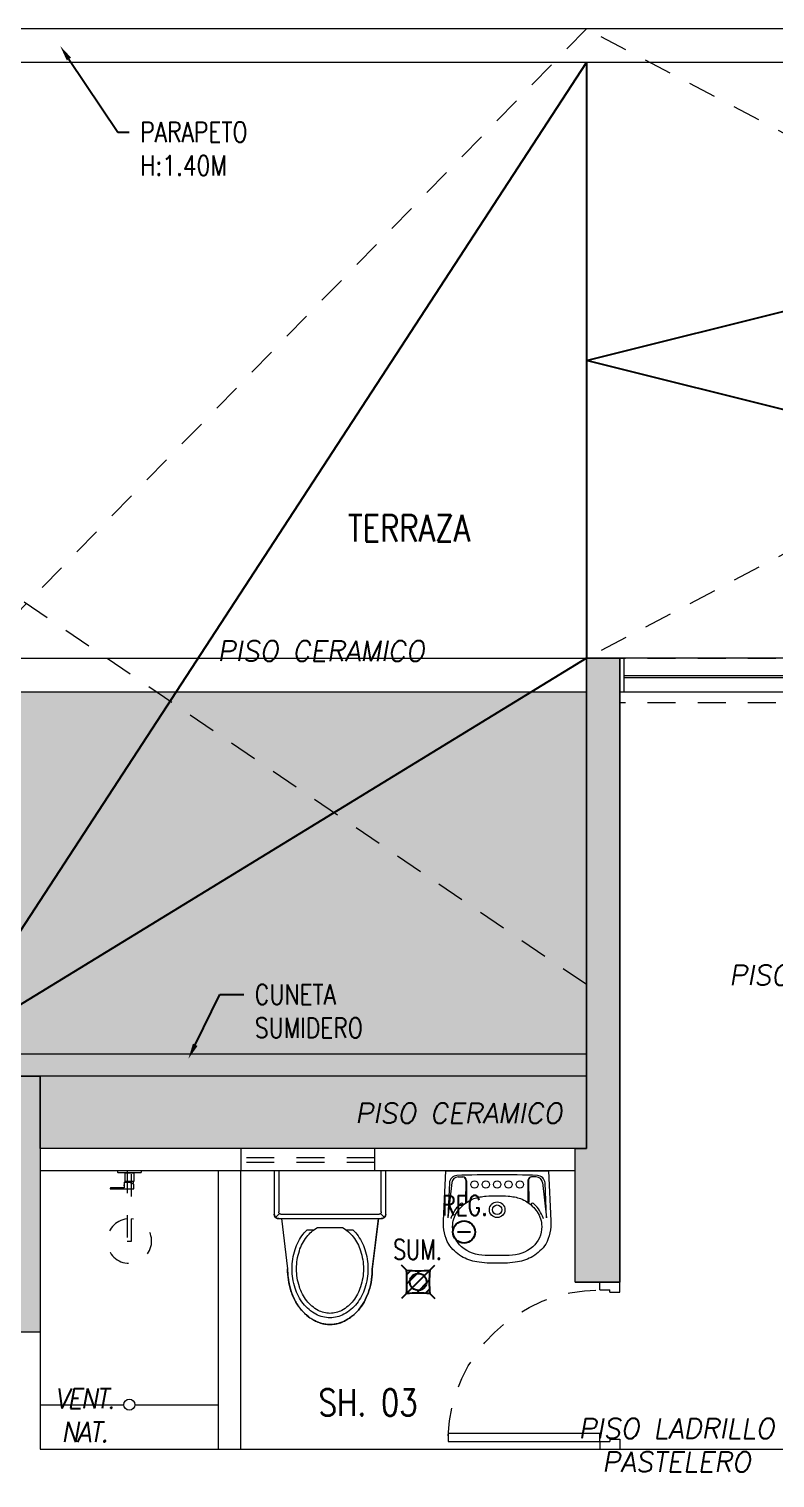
# Model space of a CAD drawing. Header units: millimetres. Extents: x -3 to 53, y -110 to 39.
# Drawn here: x 30.8 to 34.15, y -48.16 to -41.66 of the extents above; entities that cross this region are included whole.
import ezdxf
from ezdxf import colors
from ezdxf.entities.mleader import LeaderData, LeaderLine
from ezdxf.enums import TextEntityAlignment as Align
from ezdxf.math import Vec2, Vec3

# ---------------------------------------------------------------- set-up
doc = ezdxf.new("R2010")
doc.units = ezdxf.units.MM
doc.linetypes.add('HIDDEN2', pattern=[0.1875, 0.125, -0.0625])
for name, color, linetype in [('A-EST HATCH', 8, 'Continuous'), ('A-EST PLACAS', 8, 'Continuous'), ('A-EST VIGAS', 8, 'HIDDEN2'), ('A-JARDIN', 8, 'Continuous'), ('A-LINEAS', 8, 'Continuous'), ('A-MURO BAJO', 8, 'Continuous'), ('A-PROYECCIONES', 8, 'HIDDEN2'), ('A-SANITARIOS', 8, 'Continuous'), ('A-TEXTO-ACABADO PISO', 8, 'Continuous'), ('A-TEXTO-INDICACIONES', 8, 'Continuous'), ('DLP_MOBILIARIO', 8, 'Continuous'), ('DLP_MOBILIARIO FIJO', 8, 'Continuous'), ('DLP_TEXTO AMBIENTE', 8, 'Continuous')]:
    doc.layers.add(name, color=color, linetype=linetype)
doc.layers.add('A-MUROS', color=8, linetype='Continuous', lineweight=30)
doc.styles.add('ROMANS', font='ROMANS.shx', dxfattribs={"oblique": 10})
doc.styles.add('TXT_COTAS', font='romans.shx', dxfattribs={"width": 0.8})

# ---------------------------------------------------------------- blocks, each defined once
blk = doc.blocks.new('EST.P11')
at = {"layer": 'A-EST HATCH', "lineweight": 0}
h = blk.add_hatch(color=8, dxfattribs=at)
h.dxf.hatch_style = 1
h.paths.add_polyline_path([(10.5, -2.74), (10.5, 3.375), (12.15, 3.375), (12.15, 3.525), (10.35, 3.525), (10.35, 2.65), (8.85, 2.65), (8.85, 3.15), (8.7, 3.15), (8.7, 2.5), (10.35, 2.5), (10.35, -2.74)])
h.paths.add_polyline_path([(18.45, 7.325), (20.05, 7.325), (20.05, 10.425), (18.85, 10.425), (18.85, 10.575), (20.2, 10.575), (20.2, 7.175), (18.45, 7.175)])
h.paths.add_polyline_path([(17.65, 10.575), (17.5, 10.575), (17.5, 7.175), (17.65, 7.175)])
h.paths.add_polyline_path([(11.85, 11.05), (11.85, 10.9), (12, 10.9), (12, 7.825), (12.15, 7.825), (12.15, 11.05)])
h.paths.add_polyline_path([(22.45, 4.725), (13.05, 4.725), (13.05, 4.875), (16.6, 4.875), (16.6, 6.275), (16.8, 6.275), (16.8, 4.875), (19.7, 4.875), (19.7, 6.275), (19.85, 6.275), (19.85, 4.875), (22.25, 4.875), (22.25, 6.125), (20.6, 6.125), (20.6, 6.275), (22.875, 6.275), (22.875, 6.125), (22.45, 6.125)])
h.paths.add_polyline_path([(15.1, 10.425), (15.1, 7.325), (16.7, 7.325), (16.7, 7.175), (14.95, 7.175), (14.95, 10.575), (16.3, 10.575), (16.3, 10.425)])
h.paths.add_polyline_path([(10.35, 5.75), (8.7, 5.75), (8.7, 5.1), (8.85, 5.1), (8.85, 5.6), (10.35, 5.6), (10.35, 4.725), (12.15, 4.725), (12.15, 4.875), (10.5, 4.875), (10.5, 10.99), (10.35, 10.99)])
h.paths.add_polyline_path([(5.85, 10.9), (5.25, 10.9), (5.25, 11.05), (6, 11.05), (6, 7.65), (4.85, 7.65), (4.85, 7.8), (5.85, 7.8)])
h.paths.add_polyline_path([(4.05, 11.05), (4.05, 7.65), (3.9, 7.65), (3.9, 11.05)])
h.paths.add_polyline_path([(3.1, 7.8), (1.5, 7.8), (1.5, 10.9), (2.7, 10.9), (2.7, 11.05), (1.35, 11.05), (1.35, 7.65), (3.1, 7.65)])
h.paths.add_polyline_path([(4.05, -2.8), (4.05, 0.6), (3.9, 0.6), (3.9, -2.8)])
h.paths.add_polyline_path([(3.1, 0.45), (1.5, 0.45), (1.5, -2.65), (2.7, -2.65), (2.7, -2.8), (1.35, -2.8), (1.35, 0.6), (3.1, 0.6)])
h.paths.add_polyline_path([(8.7, -0.35), (8.85, -0.35), (8.85, -2.65), (9, -2.65), (9, -2.8), (8.7, -2.8)])
h.paths.add_polyline_path([(18.45, 0.925), (20.05, 0.925), (20.05, -2.175), (18.85, -2.175), (18.85, -2.325), (20.2, -2.325), (20.2, 1.075), (18.45, 1.075)])
h.paths.add_polyline_path([(17.65, -2.325), (17.5, -2.325), (17.5, 1.075), (17.65, 1.075)])
h.paths.add_polyline_path([(12.15, -2.8), (11.85, -2.8), (11.85, -2.65), (12, -2.65), (12, 0.425), (12.15, 0.425)])
h.paths.add_polyline_path([(15.1, -2.175), (15.1, 0.925), (16.7, 0.925), (16.7, 1.075), (14.95, 1.075), (14.95, -2.325), (16.3, -2.325), (16.3, -2.175)])
h.paths.add_polyline_path([(6, -2.8), (6, 0.6), (4.85, 0.6), (4.85, 0.45), (5.85, 0.45), (5.85, -2.65), (5.25, -2.65), (5.25, -2.8)])
h.paths.add_polyline_path([(3.0968, 5.55), (2.95, 5.55), (2.95, 6.75), (5.1, 6.75), (5.1, 6.6), (4.65, 6.6), (4.65, 5), (4.45, 5), (4.45, 6.6), (3.1, 6.6), (3.1, 5.55)], flags=17)
h.paths.add_polyline_path([(3.0968, 2.7), (2.95, 2.7), (2.95, 1.5), (5.1, 1.5), (5.1, 1.65), (4.65, 1.65), (4.65, 3.25), (4.45, 3.25), (4.45, 1.65), (3.1, 1.65), (3.1, 2.7)], flags=17)
h.paths.add_polyline_path([(8.8501, 4.2), (6, 4.2), (6, 6.75), (5.85, 6.75), (5.85, 4.2), (3.1, 4.2), (3.1, 4.8), (2.95, 4.8), (2.95, 4.2), (0.15, 4.2), (0.15, 8.25), (0, 8.25), (0, 0), (0.15, 0), (0.15, 4.05), (2.95, 4.05), (2.95, 3.45), (3.1, 3.45), (3.1, 4.05), (5.85, 4.05), (5.85, 1.5), (6, 1.5), (6, 4.05), (8.8501, 4.05)])
h.paths.add_polyline_path([(8.7, 11.05), (8.7, 8.6), (8.85, 8.6), (8.85, 10.9), (9, 10.9), (9, 11.05)])
h.paths.add_polyline_path([(22.9, 4.725), (25, 4.725), (25, 4.875), (23.05, 4.875), (23.05, 8.575), (25, 8.575), (25, 8.725), (23.05, 8.725), (23.05, 10.575), (22.2, 10.575), (22.2, 10.425), (22.9, 10.425)])
h.paths.add_polyline_path([(26.7, 4.725), (26.85, 4.725), (26.85, 8.725), (26.7, 8.725)])
h.paths.add_polyline_path([(47.1, 1.5), (45.2, 1.5), (45.2, 1.65), (46.95, 1.65), (46.95, 4.05), (41.1999, 4.05), (41.1999, 4.2), (46.95, 4.2), (46.95, 6.6), (45.2, 6.6), (45.2, 6.75), (47.1, 6.75)])
h.paths.add_polyline_path([(24.05, 3.525), (25.9, 3.525), (25.9, 3.375), (24.05, 3.375)], flags=17)
h.paths.add_polyline_path([(21.05, 1.975), (21.05, 2.125), (22.85, 2.125), (22.85, 3.375), (20.3, 3.375), (20.3, 1.975), (20.15, 1.975), (20.15, 3.375), (16.8, 3.375), (16.8, 1.975), (16.6, 1.975), (16.6, 3.375), (13.05, 3.375), (13.05, 3.525), (23.05, 3.525), (23.05, 1.975)])
h.paths.add_polyline_path([(23.05, 1.95), (23.05, -1.775), (26.7, -1.775), (26.7, 0.875), (24.35, 0.875), (24.35, 1.425), (24.05, 1.425), (24.05, 1.575), (24.5, 1.575), (24.5, 1.025), (26.7, 1.025), (26.7, 3.525), (26.85, 3.525), (26.85, -1.925), (23.05, -1.925), (23.05, -2.325), (22.2, -2.325), (22.2, -2.175), (22.9, -2.175), (22.9, 1.95)])
h.paths.add_polyline_path([(43.75, 7.8), (45.35, 7.8), (45.35, 7.6), (43.75, 7.6)])
h.paths.add_polyline_path([(43.75, 0.65), (45.35, 0.65), (45.35, 0.45), (43.75, 0.45)])
h.paths.add_polyline_path([(30.85, 2.375), (30.85, 3.525), (29.75, 3.525), (29.75, 2.375), (29.9, 2.375), (29.9, 3.375), (30.75, 3.375), (30.75, 2.375)])
h.paths.add_polyline_path([(39.5497, 4.875), (39.5497, 4.725), (39.7, 4.725), (39.7, 5.6), (41.1999, 5.6), (41.1999, 5.1009), (41.35, 5.1009), (41.35, 5.75), (39.7, 5.75), (39.7, 7.75), (39.55, 7.75), (39.55, 4.875)])
edge = h.paths.add_edge_path()
edge.add_line((30.85, 4.725), (30.85, 4.875))
edge.add_line((30.85, 4.875), (30.85, 5.875))
edge.add_line((30.85, 5.875), (30.75, 5.875))
edge.add_line((30.75, 5.875), (30.75, 4.875))
edge.add_line((30.75, 4.875), (30.35, 4.875))
edge.add_line((30.35, 4.875), (30.35, 5.875))
edge.add_line((30.35, 5.875), (30.2, 5.875))
edge.add_line((30.2, 5.875), (30.2, 4.725))
edge.add_line((30.2, 4.725), (30.85, 4.725))
h.paths.add_polyline_path([(33.45, 5.55), (33.45, 4.95), (33.25, 4.95), (33.25, 5.55), (33.3, 5.55), (33.3, 7.7501), (33.45, 7.7501)])
h.paths.add_polyline_path([(33.45, 2.7), (33.45, 3.3), (33.25, 3.3), (33.25, 2.7), (33.3, 2.7), (33.3, 0.4999), (33.45, 0.4999)])
at = {"layer": 'A-EST PLACAS', "color": 8, "lineweight": 0}
blk.add_lwpolyline([(33.45, 5.55), (33.45, 4.95), (33.25, 4.95), (33.25, 5.55), (33.3, 5.55), (33.3, 7.7501), (33.45, 7.7501)], close=True, dxfattribs=at)
blk.add_lwpolyline([(30.8499, 4.725), (30.2, 4.725), (30.2, 5.875), (30.35, 5.875), (30.35, 4.875), (30.75, 4.875), (30.75, 5.875), (30.85, 5.875), (30.8499, 4.725)], dxfattribs=at)
at = {"layer": 'A-EST VIGAS', "color": 8, "lineweight": 0}
for p, q in [((39.55, 7.75), (33.45, 7.75)), ((39.55, 7.55), (33.45, 7.55))]:
    blk.add_line(p, q, dxfattribs=at)
blk = doc.blocks.new('*U257')
at = {"color": 8, "linetype": 'Continuous'}
blk.add_line((0.0296, 0), (-0.0296, 0), dxfattribs=at)
blk.add_circle((0, 0), 0.05, dxfattribs=at)
at = {"layer": 'A-TEXTO-INDICACIONES', "color": 8, "style": 'ROMANS', "width": 0.75}
blk.add_text('REG.', height=0.09, dxfattribs=at).set_placement((-0.0994, 0.0744))
blk = doc.blocks.new('*U255')
at = {"color": 8}
for p, q in [((-0.0526, 0.0526), (-0.0746, 0.0746)), ((0.0526, 0.0526), (0.0746, 0.0746)), ((-0.0526, -0.0526), (0.0526, 0.0526)), ((-0.051, 0.0331), (-0.0331, 0.051)), ((-0.0501, -0.008), (0.008, 0.05)), ((-0.008, -0.05), (0.0501, 0.008)), ((-0.0526, -0.0526), (-0.0746, -0.0746)), ((0.0331, -0.051), (0.051, -0.0331)), ((0.0526, -0.0526), (0.0746, -0.0746))]:
    blk.add_line(p, q, dxfattribs=at)
for centre, major_axis, start_param, end_param in [((0, 0.5882), (0.1673, 0.5115), 3.359812, 3.55544), ((-0.5912, 0), (-0.5144, 0.1682), 3.360366, 3.554886), ((0, 0), (0.0118, 0.036), 5.813820330443059, 12.09700563762265), ((0.5912, 0), (-0.5144, 0.1682), 0.218773, 0.413293), ((0, -0.5882), (-0.5115, 0.1673), -1.352577, -1.156949)]:
    blk.add_ellipse(centre, major_axis=major_axis, ratio=1, start_param=start_param, end_param=end_param, dxfattribs=at)
at = {"layer": 'A-TEXTO-INDICACIONES', "color": 8, "style": 'ROMANS', "width": 0.75}
blk.add_text('SUM.', height=0.09, dxfattribs=at).set_placement((-0.1125, 0.1003))
blk = doc.blocks.new('TEXTO AMBIENTES P11')
at = {"layer": 'A-TEXTO-ACABADO PISO', "color": 8, "lineweight": 0, "char_height": 0.09, "attachment_point": 2, "style": 'ROMANS'}
for s, insert in [('PISO CERAMICO', (30.7601, -3.2221, 0)), ('PISO LAMINADO', (33.0469, -4.677)), ('PISO CERAMICO', (31.3776, -5.2967)), ('PISO LADRILLO PASTELERO', (32.3543, -6.7118, 0))]:
    blk.add_mtext_dynamic_manual_height_columns(s, width=1.20225, gutter_width=12.5, heights=[0], dxfattribs=dict(at, insert=insert))
at = {"layer": 'DLP_TEXTO AMBIENTE', "color": 8, "lineweight": 0, "style": 'ROMANS', "width": 0.8}
for s, p in [('TERRAZA', (31.1543, -2.7761)), ('SH. 03', (30.971, -6.7002))]:
    blk.add_text(s, height=0.12, dxfattribs=at).set_placement(p, align=Align.CENTER)
blk = doc.blocks.new('SIFON JET_PLANTA')
at = {"color": 8, "lineweight": 0}
for p, q in [((-0.215, 0.2181, 0), (-0.44, 0.19, 0)), ((-0.215, -0.23, 0), (-0.215, 0.23, 0)), ((-0.2091, 0.2441, 0), (-0.1921, 0.2271, 0)), ((-0.195, 0.25, 0), (0, 0.25, 0)), ((-0.195, -0.22, 0), (-0.195, 0.22, 0)), ((-0.185, 0.23, 0), (0, 0.23, 0)), ((0, 0.25, 0), (0, -0.25, 0)), ((-0.265, 0.0718, 0), (-0.265, 0.1028, 0)), ((-0.255, -0.0562, 0), (-0.255, 0.0562, 0)), ((-0.265, -0.1028, 0), (-0.265, -0.0718, 0)), ((-0.215, -0.2181, 0), (-0.44, -0.19, 0)), ((-0.2091, -0.2441, 0), (-0.1921, -0.2271, 0)), ((0, -0.25, 0), (-0.195, -0.25, 0)), ((0, -0.23, 0), (-0.185, -0.23, 0))]:
    blk.add_line(p, q, dxfattribs=at)
at = {"color": 8, "lineweight": 0, "extrusion": (-2.64698e-23, 6.61744e-24, -1)}
for p, q in [((-0.4322, 0.191, 0), (-0.215, 0.2181, 0)), ((-0.215, 0.2278, 0), (-0.2149, 0.2323, 0)), ((-0.215, 0.2234, 0), (-0.215, 0.2278, 0)), ((-0.215, 0.2181, 0), (-0.215, 0.2234, 0)), ((-0.2149, 0.2323, 0), (-0.2142, 0.2356, 0)), ((-0.2142, 0.2356, 0), (-0.2129, 0.239, 0)), ((-0.2129, 0.239, 0), (-0.211, 0.2419, 0)), ((-0.211, 0.2419, 0), (-0.2091, 0.2441, 0)), ((-0.2091, 0.2441, 0), (-0.2077, 0.2455, 0)), ((-0.2077, 0.2455, 0), (-0.2055, 0.247, 0)), ((-0.2055, 0.247, 0), (-0.2007, 0.2492, 0)), ((-0.2007, 0.2492, 0), (-0.195, 0.25, 0)), ((-0.195, 0.25, 0), (-0.195, 0.25, 0)), ((-0.195, 0.25, 0), (-0.1605, 0.25, 0)), ((-0.1605, 0.25, 0), (-0.0975, 0.25, 0)), ((-0.0975, 0.25, 0), (-0.0323, 0.25, 0)), ((-0.0323, 0.25, 0), (0, 0.25, 0)), ((0, 0.25, 0), (0, -0.25, 0)), ((-0.6251, 0.1276, 0), (-0.6206, 0.1314, 0)), ((-0.6206, 0.1314, 0), (-0.6168, 0.1344, 0)), ((-0.6168, 0.1344, 0), (-0.6106, 0.1389, 0)), ((-0.6106, 0.1389, 0), (-0.6061, 0.142, 0)), ((-0.6061, 0.142, 0), (-0.6, 0.1461, 0)), ((-0.6, 0.1461, 0), (-0.5963, 0.1484, 0)), ((-0.5963, 0.1484, 0), (-0.5908, 0.1517, 0)), ((-0.5908, 0.1517, 0), (-0.5862, 0.1543, 0)), ((-0.5862, 0.1543, 0), (-0.5794, 0.158, 0)), ((-0.5794, 0.158, 0), (-0.5693, 0.1629, 0)), ((-0.5693, 0.1629, 0), (-0.5517, 0.1703, 0)), ((-0.5517, 0.1703, 0), (-0.5465, 0.1722, 0)), ((-0.5465, 0.1722, 0), (-0.5385, 0.1749, 0)), ((-0.5385, 0.1749, 0), (-0.5346, 0.176, 0)), ((-0.5346, 0.176, 0), (-0.5265, 0.1784, 0)), ((-0.5265, 0.1784, 0), (-0.5216, 0.1797, 0)), ((-0.5216, 0.1797, 0), (-0.5148, 0.1813, 0)), ((-0.5148, 0.1813, 0), (-0.5079, 0.1829, 0)), ((-0.5079, 0.1829, 0), (-0.5016, 0.1842, 0)), ((-0.5016, 0.1842, 0), (-0.4865, 0.1867, 0)), ((-0.4865, 0.1867, 0), (-0.4763, 0.188, 0)), ((-0.4763, 0.188, 0), (-0.4726, 0.1884, 0)), ((-0.4726, 0.1884, 0), (-0.4636, 0.1892, 0)), ((-0.4636, 0.1892, 0), (-0.4549, 0.1897, 0)), ((-0.4549, 0.1897, 0), (-0.449, 0.1899, 0)), ((-0.449, 0.1899, 0), (-0.44, 0.19, 0)), ((-0.44, 0.19, 0), (-0.4322, 0.191, 0)), ((-0.6779, 0.0582, 0), (-0.6745, 0.0655, 0)), ((-0.6745, 0.0655, 0), (-0.6722, 0.0699, 0)), ((-0.6745, 0.0655, 0), (-0.6745, 0.0655, 0)), ((-0.6722, 0.0699, 0), (-0.6705, 0.0728, 0)), ((-0.6705, 0.0728, 0), (-0.669, 0.0755, 0)), ((-0.669, 0.0755, 0), (-0.6672, 0.0785, 0)), ((-0.6672, 0.0785, 0), (-0.665, 0.082, 0)), ((-0.665, 0.082, 0), (-0.6634, 0.0845, 0)), ((-0.6634, 0.0845, 0), (-0.6611, 0.088, 0)), ((-0.6611, 0.088, 0), (-0.657, 0.0936, 0)), ((-0.657, 0.0936, 0), (-0.6534, 0.0984, 0)), ((-0.657, 0.0936, 0), (-0.657, 0.0936, 0)), ((-0.6534, 0.0984, 0), (-0.6503, 0.1023, 0)), ((-0.6534, 0.0984, 0), (-0.6534, 0.0984, 0)), ((-0.6503, 0.1023, 0), (-0.6453, 0.108, 0)), ((-0.6453, 0.108, 0), (-0.6386, 0.1152, 0)), ((-0.6386, 0.1152, 0), (-0.6326, 0.121, 0)), ((-0.6326, 0.121, 0), (-0.6299, 0.1235, 0)), ((-0.6299, 0.1235, 0), (-0.6251, 0.1276, 0)), ((-0.69, 0, 0), (-0.6899, 0.0044, 0)), ((-0.6899, 0.0044, 0), (-0.6897, 0.0096, 0)), ((-0.6897, 0.0096, 0), (-0.6893, 0.014, 0)), ((-0.6893, 0.014, 0), (-0.6887, 0.0194, 0)), ((-0.6887, 0.0194, 0), (-0.6881, 0.0236, 0)), ((-0.6881, 0.0236, 0), (-0.6872, 0.0284, 0)), ((-0.6881, 0.0236, 0), (-0.6881, 0.0236, 0)), ((-0.6872, 0.0284, 0), (-0.6867, 0.031, 0)), ((-0.6867, 0.031, 0), (-0.6855, 0.0361, 0)), ((-0.6855, 0.0361, 0), (-0.6838, 0.0421, 0)), ((-0.6855, 0.0361, 0), (-0.6855, 0.0361, 0)), ((-0.6838, 0.0421, 0), (-0.6819, 0.048, 0)), ((-0.6838, 0.0421, 0), (-0.6838, 0.0421, 0)), ((-0.6819, 0.048, 0), (-0.6804, 0.0521, 0)), ((-0.6804, 0.0521, 0), (-0.6793, 0.0547, 0)), ((-0.6793, 0.0547, 0), (-0.6779, 0.0582, 0)), ((-0.6899, -0.0065, 0), (-0.69, 0, 0)), ((-0.6896, -0.0111, 0), (-0.6899, -0.0065, 0)), ((-0.6891, -0.0164, 0), (-0.6896, -0.0111, 0)), ((-0.6881, -0.0232, 0), (-0.6891, -0.0164, 0)), ((-0.6876, -0.0264, 0), (-0.6881, -0.0232, 0)), ((-0.687, -0.0296, 0), (-0.6876, -0.0264, 0)), ((-0.6864, -0.0321, 0), (-0.687, -0.0296, 0)), ((-0.6855, -0.0361, 0), (-0.6864, -0.0321, 0)), ((-0.6838, -0.0419, 0), (-0.6855, -0.0361, 0)), ((-0.6827, -0.0457, 0), (-0.6838, -0.0419, 0)), ((-0.6814, -0.0492, 0), (-0.6827, -0.0457, 0)), ((-0.6803, -0.0522, 0), (-0.6814, -0.0492, 0)), ((-0.6792, -0.0551, 0), (-0.6803, -0.0522, 0)), ((-0.6779, -0.0581, 0), (-0.6792, -0.0551, 0)), ((-0.677, -0.0602, 0), (-0.6779, -0.0581, 0)), ((-0.6751, -0.0642, 0), (-0.677, -0.0602, 0)), ((-0.6722, -0.0699, 0), (-0.6751, -0.0642, 0)), ((-0.6706, -0.0727, 0), (-0.6722, -0.0699, 0)), ((-0.6679, -0.0774, 0), (-0.6706, -0.0727, 0)), ((-0.6646, -0.0826, 0), (-0.6679, -0.0774, 0)), ((-0.6623, -0.0862, 0), (-0.6646, -0.0826, 0)), ((-0.6599, -0.0897, 0), (-0.6623, -0.0862, 0)), ((-0.6554, -0.0958, 0), (-0.6599, -0.0897, 0)), ((-0.6494, -0.1032, 0), (-0.6554, -0.0958, 0)), ((-0.6458, -0.1074, 0), (-0.6494, -0.1032, 0)), ((-0.64, -0.1137, 0), (-0.6458, -0.1074, 0)), ((-0.6379, -0.1158, 0), (-0.64, -0.1137, 0)), ((-0.6347, -0.119, 0), (-0.6379, -0.1158, 0)), ((-0.6335, -0.1201, 0), (-0.6347, -0.119, 0)), ((-0.6347, -0.119, 0), (-0.6347, -0.119, 0)), ((-0.6318, -0.1217, 0), (-0.6335, -0.1201, 0)), ((-0.6305, -0.123, 0), (-0.6318, -0.1217, 0)), ((-0.6318, -0.1217, 0), (-0.6318, -0.1217, 0)), ((-0.6288, -0.1244, 0), (-0.6305, -0.123, 0)), ((-0.6276, -0.1255, 0), (-0.6288, -0.1244, 0)), ((-0.6262, -0.1268, 0), (-0.6276, -0.1255, 0)), ((-0.6245, -0.1281, 0), (-0.6262, -0.1268, 0)), ((-0.6235, -0.1291, 0), (-0.6245, -0.1281, 0)), ((-0.6245, -0.1281, 0), (-0.6245, -0.1281, 0)), ((-0.6223, -0.13, 0), (-0.6235, -0.1291, 0)), ((-0.6215, -0.1307, 0), (-0.6223, -0.13, 0)), ((-0.6204, -0.1315, 0), (-0.6215, -0.1307, 0)), ((-0.6193, -0.1324, 0), (-0.6204, -0.1315, 0)), ((-0.6179, -0.1335, 0), (-0.6193, -0.1324, 0)), ((-0.6168, -0.1344, 0), (-0.6179, -0.1335, 0)), ((-0.6153, -0.1355, 0), (-0.6168, -0.1344, 0)), ((-0.6142, -0.1363, 0), (-0.6153, -0.1355, 0)), ((-0.612, -0.1379, 0), (-0.6142, -0.1363, 0)), ((-0.6086, -0.1403, 0), (-0.612, -0.1379, 0)), ((-0.607, -0.1415, 0), (-0.6086, -0.1403, 0)), ((-0.6058, -0.1422, 0), (-0.607, -0.1415, 0)), ((-0.6039, -0.1435, 0), (-0.6058, -0.1422, 0)), ((-0.602, -0.1448, 0), (-0.6039, -0.1435, 0)), ((-0.6004, -0.1458, 0), (-0.602, -0.1448, 0)), ((-0.5987, -0.1469, 0), (-0.6004, -0.1458, 0)), ((-0.5964, -0.1483, 0), (-0.5987, -0.1469, 0)), ((-0.595, -0.1492, 0), (-0.5964, -0.1483, 0)), ((-0.5936, -0.15, 0), (-0.595, -0.1492, 0)), ((-0.5918, -0.1511, 0), (-0.5936, -0.15, 0)), ((-0.5896, -0.1524, 0), (-0.5918, -0.1511, 0)), ((-0.5871, -0.1538, 0), (-0.5896, -0.1524, 0)), ((-0.5833, -0.1559, 0), (-0.5871, -0.1538, 0)), ((-0.5781, -0.1587, 0), (-0.5833, -0.1559, 0)), ((-0.5759, -0.1598, 0), (-0.5781, -0.1587, 0)), ((-0.5738, -0.1608, 0), (-0.5759, -0.1598, 0)), ((-0.5702, -0.1625, 0), (-0.5738, -0.1608, 0)), ((-0.5675, -0.1637, 0), (-0.5702, -0.1625, 0)), ((-0.5659, -0.1645, 0), (-0.5675, -0.1637, 0)), ((-0.5644, -0.1652, 0), (-0.5659, -0.1645, 0)), ((-0.5614, -0.1664, 0), (-0.5644, -0.1652, 0)), ((-0.5598, -0.1671, 0), (-0.5614, -0.1664, 0)), ((-0.5568, -0.1683, 0), (-0.5598, -0.1671, 0)), ((-0.5543, -0.1693, 0), (-0.5568, -0.1683, 0)), ((-0.551, -0.1706, 0), (-0.5543, -0.1693, 0)), ((-0.5491, -0.1713, 0), (-0.551, -0.1706, 0)), ((-0.5465, -0.1722, 0), (-0.5491, -0.1713, 0)), ((-0.5449, -0.1728, 0), (-0.5465, -0.1722, 0)), ((-0.5428, -0.1735, 0), (-0.5449, -0.1728, 0)), ((-0.5412, -0.174, 0), (-0.5428, -0.1735, 0)), ((-0.5385, -0.1749, 0), (-0.5412, -0.174, 0)), ((-0.5352, -0.1759, 0), (-0.5385, -0.1749, 0)), ((-0.5385, -0.1749, 0), (-0.5385, -0.1749, 0)), ((-0.5321, -0.1768, 0), (-0.5352, -0.1759, 0)), ((-0.5296, -0.1775, 0), (-0.5321, -0.1768, 0)), ((-0.5267, -0.1783, 0), (-0.5296, -0.1775, 0)), ((-0.5238, -0.1791, 0), (-0.5267, -0.1783, 0)), ((-0.5267, -0.1783, 0), (-0.5267, -0.1783, 0)), ((-0.5217, -0.1796, 0), (-0.5238, -0.1791, 0)), ((-0.5177, -0.1807, 0), (-0.5217, -0.1796, 0)), ((-0.5151, -0.1813, 0), (-0.5177, -0.1807, 0)), ((-0.5118, -0.1821, 0), (-0.5151, -0.1813, 0)), ((-0.5094, -0.1826, 0), (-0.5118, -0.1821, 0)), ((-0.5066, -0.1832, 0), (-0.5094, -0.1826, 0)), ((-0.5022, -0.184, 0), (-0.5066, -0.1832, 0)), ((-0.4974, -0.1849, 0), (-0.5022, -0.184, 0)), ((-0.495, -0.1854, 0), (-0.4974, -0.1849, 0)), ((-0.4974, -0.1849, 0), (-0.4974, -0.1849, 0)), ((-0.4936, -0.1856, 0), (-0.495, -0.1854, 0)), ((-0.4916, -0.1859, 0), (-0.4936, -0.1856, 0)), ((-0.4884, -0.1864, 0), (-0.4916, -0.1859, 0)), ((-0.4862, -0.1867, 0), (-0.4884, -0.1864, 0)), ((-0.4824, -0.1872, 0), (-0.4862, -0.1867, 0)), ((-0.4812, -0.1874, 0), (-0.4824, -0.1872, 0)), ((-0.4785, -0.1877, 0), (-0.4812, -0.1874, 0)), ((-0.4761, -0.188, 0), (-0.4785, -0.1877, 0)), ((-0.4735, -0.1883, 0), (-0.4761, -0.188, 0)), ((-0.4695, -0.1887, 0), (-0.4735, -0.1883, 0)), ((-0.4651, -0.189, 0), (-0.4695, -0.1887, 0)), ((-0.4639, -0.1891, 0), (-0.4651, -0.189, 0)), ((-0.4651, -0.189, 0), (-0.4651, -0.189, 0)), ((-0.4619, -0.1893, 0), (-0.4639, -0.1891, 0)), ((-0.4592, -0.1894, 0), (-0.4619, -0.1893, 0)), ((-0.4568, -0.1896, 0), (-0.4592, -0.1894, 0)), ((-0.455, -0.1897, 0), (-0.4568, -0.1896, 0)), ((-0.4518, -0.1898, 0), (-0.455, -0.1897, 0)), ((-0.449, -0.1899, 0), (-0.4518, -0.1898, 0)), ((-0.4467, -0.1899, 0), (-0.449, -0.1899, 0)), ((-0.4428, -0.19, 0), (-0.4467, -0.1899, 0)), ((-0.44, -0.19, 0), (-0.4428, -0.19, 0)), ((-0.215, -0.2181, 0), (-0.44, -0.19, 0)), ((-0.215, -0.227, 0), (-0.215, -0.2181, 0)), ((-0.215, -0.23, 0), (-0.215, -0.227, 0)), ((-0.2147, -0.2335, 0), (-0.215, -0.23, 0)), ((-0.2138, -0.2369, 0), (-0.2147, -0.2335, 0)), ((-0.2126, -0.2395, 0), (-0.2138, -0.2369, 0)), ((-0.2138, -0.2369, 0), (-0.2138, -0.2369, 0)), ((-0.2108, -0.2423, 0), (-0.2126, -0.2395, 0)), ((-0.2126, -0.2395, 0), (-0.2126, -0.2395, 0)), ((-0.2091, -0.2441, 0), (-0.2108, -0.2423, 0)), ((-0.2108, -0.2423, 0), (-0.2108, -0.2423, 0)), ((-0.2108, -0.2423, 0), (-0.2108, -0.2423, 0)), ((-0.209, -0.244, 0), (-0.2091, -0.2441, 0)), ((-0.2067, -0.2462, 0), (-0.209, -0.244, 0)), ((-0.209, -0.244, 0), (-0.209, -0.244, 0)), ((-0.2029, -0.2484, 0), (-0.2067, -0.2462, 0)), ((-0.2067, -0.2462, 0), (-0.2067, -0.2462, 0)), ((-0.1995, -0.2495, 0), (-0.2029, -0.2484, 0)), ((-0.2029, -0.2484, 0), (-0.2029, -0.2484, 0)), ((-0.195, -0.25, 0), (-0.1995, -0.2495, 0)), ((0, -0.25, 0), (-0.195, -0.25, 0))]:
    blk.add_line(p, q, dxfattribs=at)
at = {"color": 8, "lineweight": 0, "elevation": 0}
for points in [[(-0.265, 0.1028, 0.0362), (-0.2844, 0.1202, 0.08725), (-0.3535, 0.1565, 0.077598), (-0.44, 0.17, 0.077598), (-0.5265, 0.1565, 0.08725), (-0.5956, 0.1202, 0.105601), (-0.6443, 0.0627, 0.12364), (-0.66, 0, 0.12364), (-0.6443, -0.0627, 0.105601), (-0.5956, -0.1202, 0.08725), (-0.5265, -0.1565, 0.077598), (-0.44, -0.17, 0.077598)], [(-0.255, 0.0562, 0.100268), (-0.2967, 0.1044, 0.08725), (-0.3596, 0.1374, 0.077598), (-0.44, 0.15, 0.077598), (-0.5204, 0.1374, 0.08725), (-0.5833, 0.1044, 0.105601), (-0.6266, 0.0532, 0.12364), (-0.64, 0, 0.12364), (-0.6266, -0.0532, 0.105601), (-0.5833, -0.1044, 0.08725), (-0.5204, -0.1374, 0.077598), (-0.44, -0.15, 0.077598)], [(-0.44, -0.15, 0.077598), (-0.3596, -0.1374, 0.08725), (-0.2967, -0.1044, 0.100268), (-0.255, -0.0562, 0.12364)], [(-0.44, -0.17, 0.077598), (-0.3535, -0.1565, 0.08725), (-0.2844, -0.1202, 0.0362), (-0.265, -0.1028, 0.12364)]]:
    blk.add_lwpolyline(points, format="xyb", dxfattribs=at)
at = {"color": 8, "lineweight": 0}
for centre, radius, start, end in [((-0.195, 0.23, 0), 0.02, 90, 180), ((-0.185, 0.22, 0), 0.01, 90, 180), ((-0.4939, -0.0273, 0), 0.203, 127.23483, 151.40883), ((-0.4613, -0.0702, 0), 0.257, 107.47412, 127.23483), ((-0.44, -0.1379, 0), 0.3279, 90, 107.47412), ((-0.544, 0, 0), 0.146, 151.40883, 180), ((-0.544, 0, 0), 0.146, 180, 208.59117), ((-0.4939, 0.0273, 0), 0.203, 208.59117, 232.76517), ((-0.4613, 0.0702, 0), 0.257, 232.76517, 252.52588), ((-0.44, 0.1379, 0), 0.3279, 252.52588, 270), ((-0.195, -0.23, 0), 0.02, 180, 270), ((-0.185, -0.22, 0), 0.01, 180, 270)]:
    blk.add_arc(centre, radius, start, end, dxfattribs=at)
blk = doc.blocks.new('BOWL-ITALGRIF_VARADERO_01')
at = {"color": 8, "lineweight": 0}
for p, q in [((-0.2032, -0.1971), (-0.2208, -0.038)), ((0.2032, -0.1971), (0.2208, -0.038)), ((-0.1404, -0.2077), (-0.1424, -0.1083)), ((-0.1375, -0.205), (-0.1375, -0.1117)), ((0.1375, -0.205), (0.1375, -0.1117)), ((0.1404, -0.2077), (0.1424, -0.1083)), ((-0.1753, -0.222), (-0.1544, -0.222)), ((0.1753, -0.222), (0.1544, -0.222))]:
    blk.add_line(p, q, dxfattribs=at)
for points in [[(-0.0917, 0.1589, -0.02989), (-0.0456, 0.1646, -0.007822), (0.0456, 0.1646, -0.02989), (0.0918, 0.1589, -0.091737), (0.1601, 0.1343, -0.112496), (0.2175, 0.0792, -0.147885), (0.2402, -0.0257), (0.23, -0.25), (-0.23, -0.25), (-0.2402, -0.0257, -0.147885), (-0.2175, 0.0792, -0.112496), (-0.1601, 0.1343, -0.091737)], [(-0.0496, -0.1363, -0.062677), (-0.1048, -0.1249, -0.110639), (-0.1576, -0.091, -0.120976), (-0.195, -0.0344, -0.061198), (-0.2, 0, -0.21707), (-0.1593, 0.092, -0.174983), (-0.0545, 0.1298, -0.010618), (0, 0.131, -0.010618), (0.0545, 0.1298, -0.174983), (0.1593, 0.092, -0.21707), (0.2, 0, -0.061198), (0.195, -0.0344, -0.120976), (0.1576, -0.091, -0.110639), (0.1048, -0.1249, -0.062677), (0.0496, -0.1363, -0.017583), (0, -0.138, -0.017583)]]:
    blk.add_lwpolyline(points, format="xyb", close=True, dxfattribs=at)
for points in [[(-0.2216, -0.0381), (-0.2145, -0.1954, 0.390823), (-0.1807, -0.2288, 0.017524), (0.1807, -0.2288, 0.390823), (0.2145, -0.1954), (0.2216, -0.0381)], [(-0.2072, -0.035, 0.005), (-0.2064, -0.038, 0.121292), (-0.166, -0.0996, 0.007977), (-0.1624, -0.1031)], [(0.2072, -0.035, -0.005), (0.2064, -0.038, -0.121292), (0.166, -0.0996, -0.007977), (0.1624, -0.1031)]]:
    blk.add_lwpolyline(points, format="xyb", dxfattribs=at)
for centre, radius in [((0, -0.075), 0.035), ((0, -0.075), 0.0215), ((-0.1015, -0.1885), 0.0165), ((-0.051, -0.1885), 0.0165), ((0, -0.1885), 0.0165), ((0.051, -0.1885), 0.0165), ((0.1015, -0.1885), 0.0165)]:
    blk.add_circle(centre, radius, dxfattribs=at)
for centre, radius, start, end in [((-0.1583, -0.0987), 0.006, 226.64309, 46.64309), ((-0.1404, -0.1083), 0.002, 54.36186, 181.13739), ((-0.1355, -0.1117), 0.002, 56.71088, 180), ((0.1048, -0.1249), 9.094947017729287e-16, 0, 217.6714), ((0.1355, -0.1117), 0.002, 0, 123.28912), ((0.1404, -0.1083), 0.002, 358.86261, 125.63814), ((0.1583, -0.0987), 0.006, 133.35691, 313.35691), ((-0.1753, -0.194), 0.028, 186.31112, 270), ((-0.1545, -0.205), 0.017, 270, 0), ((-0.1544, -0.208), 0.014, 270, 1.13739), ((0.1545, -0.205), 0.017, 180, 270), ((0.1544, -0.208), 0.014, 178.86261, 270), ((0.1753, -0.194), 0.028, 270, 353.68888)]:
    blk.add_arc(centre, radius, start, end, dxfattribs=at)
blk = doc.blocks.new('ducha marsano')
at = {"color": 8, "linetype": 'HIDDEN2', "lineweight": 0, "ltscale": 0.5, "extrusion": (-4.9425e-10, -7.91123e-10, -1)}
for p, q in [((-0.01, 0), (0.01, 0)), ((0.01, 0), (0.01, -0.3155)), ((-0.0205, -0.08), (-0.0205, -0.0601)), ((-0.0155, -0.058), (-0.0157, -0.058)), ((-0.01, -0.3155), (-0.01, 0)), ((0.0225, -0.0515), (-0.0001, -0.0515)), ((0.0225, -0.0515), (0.0225, -0.0627)), ((0.021, -0.0815), (-0.019, -0.0815)), ((0.025, -0.0815), (0.021, -0.0815)), ((0.0225, -0.0682), (0.0225, -0.077)), ((0.0225, -0.077), (0.025, -0.077)), ((0.025, -0.077), (0.0771, -0.077)), ((0.0771, -0.0815), (0.025, -0.0815)), ((0.0771, -0.077), (0.0816, -0.077)), ((0.0816, -0.0815), (0.0771, -0.0815)), ((0.0816, -0.077), (0.082, -0.077)), ((0.082, -0.0815), (0.0816, -0.0815)), ((0.082, -0.077), (0.084, -0.077)), ((0.084, -0.0815), (0.082, -0.0815)), ((0.0855, -0.0785), (0.0855, -0.08)), ((0.01, -0.3155), (-0.01, -0.3155))]:
    blk.add_line(p, q, dxfattribs=at)
for centre, radius, start, end in [((-0.0004, -0.0462), 0.02, 323.95812, 354.92979), ((0.0004, -0.0462), 0.02, 185.07021, 195.2705), ((0.019, -0.08), 0.0015, 270, 360), ((-0.084, -0.0785), 0.0015, 90, 180), ((-0.084, -0.08), 0.0015, 180, 270), ((0, -0.3155), 0.1, 95.73917, 84.26083)]:
    blk.add_arc(centre, radius, start, end, dxfattribs=at)
at = {"color": 8, "linetype": 'HIDDEN2', "lineweight": 0, "ltscale": 0.5, "extrusion": (-4.94252e-10, -7.91124e-10, -1)}
blk.add_ellipse((0, -0.0515), major_axis=(-0.0225, -0.0095), ratio=0.001448, start_param=0.425436, end_param=1.567366, dxfattribs=at)
at = {"color": 8, "linetype": 'HIDDEN2', "lineweight": 0, "ltscale": 0.5}
for points, degree in [([(-0.0305, 0), (0, 0), (0.0305, 0)], 2), ([(0.0305, 0), (0.0415, 0), (0.0525, 0)], 2), ([(0.0525, 0), (0.0525, -0.0038), (0.0525, -0.0075)], 2), ([(-0.0525, 0), (-0.0525, -0.0038), (-0.0525, -0.0075)], 2), ([(-0.0525, 0), (-0.0415, 0), (-0.0305, 0)], 2), ([(-0.0525, -0.0075), (-0.0525, -0.0075), (-0.0525, -0.0075)], 2), ([(0.0305, -0.008), (0, -0.008), (-0.0305, -0.008)], 2), ([(-0.0215, -0.008), (-0.0215, -0.0093), (-0.0215, -0.0105)], 2), ([(-0.021, -0.011), (-0.007, -0.011), (0.007, -0.011), (0.021, -0.011)], 3), ([(-0.02, -0.011), (-0.02, -0.0294), (-0.02, -0.0477)], 2), ([(-0.0197, -0.048), (0, -0.048), (0.0197, -0.048)], 2), ([(0.02, -0.011), (0.02, -0.0294), (0.02, -0.0477)], 2), ([(0.0215, -0.008), (0.0215, -0.0093), (0.0215, -0.0105)], 2)]:
    blk.add_open_spline(points, degree=degree, dxfattribs=at)
for points, weights in [([(-0.0525, -0.0075), (-0.0525, -0.0075), (-0.0525, -0.0075)], [1, 0.990847086912, 0.982266230892]), ([(-0.052, -0.008), (-0.0525, -0.008), (-0.0525, -0.0075)], [1, 0.707106781193, 1]), ([(-0.0215, -0.0105), (-0.0215, -0.011), (-0.021, -0.011)], [1, 0.70710678154, 1]), ([(-0.02, -0.0477), (-0.02, -0.048), (-0.0197, -0.048)], [1, 0.707106780138, 1]), ([(0.02, -0.0477), (0.02, -0.048), (0.0197, -0.048)], [1, 0.707106779703, 1]), ([(0.0211, -0.011), (0.0211, -0.011), (0.021, -0.011)], [1, 0.992411795776, 1]), ([(0.052, -0.008), (0.0521, -0.008), (0.0521, -0.008)], [1, 0.992411795771, 1])]:
    blk.add_rational_spline(points, weights, degree=2, dxfattribs=at)
for points, knots in [([(-0.0305, -0.008), (-0.0332, -0.008), (-0.0374, -0.008), (-0.0424, -0.008), (-0.0458, -0.008), (-0.0486, -0.008), (-0.0512, -0.008), (-0.052, -0.008), (-0.052, -0.008)], [0, 0, 0, 0, 8.104572, 12.495263, 16.885954, 21.276645, 25.667336, 33.771908, 33.771908, 33.771908, 33.771908]), ([(0.0225, -0.0682), (0.0225, -0.0682), (0.0225, -0.0682), (0.0225, -0.0679), (0.0224, -0.0677), (0.0224, -0.0672), (0.0224, -0.0669), (0.0223, -0.0662), (0.0223, -0.0658), (0.0223, -0.0652), (0.0223, -0.0648), (0.0224, -0.0641), (0.0224, -0.0638), (0.0224, -0.0633), (0.0225, -0.0631), (0.0225, -0.0628), (0.0225, -0.0627), (0.0225, -0.0627)], [0.4148436, 0.4148436, 0.4148436, 0.4148436, 0.5185541, 0.5185541, 0.6222645, 0.6222645, 0.7259759, 0.7259759, 0.8296873, 0.8296873, 0.9333987, 0.9333987, 1.03711, 1.03711, 1.1408205, 1.1408205, 1.2445309, 1.2445309, 1.2445309, 1.2445309]), ([(0.052, -0.008), (0.052, -0.008), (0.0512, -0.008), (0.0486, -0.008), (0.0458, -0.008), (0.0424, -0.008), (0.0374, -0.008), (0.0332, -0.008), (0.0305, -0.008)], [0, 0, 0, 0, 8.104572, 12.495263, 16.885954, 21.276645, 25.667336, 33.771908, 33.771908, 33.771908, 33.771908])]:
    blk.add_open_spline(points, degree=3, knots=knots, dxfattribs=at)
for points, weights, degree, knots in [([(0.0211, -0.011), (0.0211, -0.011), (0.0211, -0.011), (0.0211, -0.011), (0.0214, -0.0109), (0.0215, -0.0107), (0.0215, -0.0105)], [0.918641037743, 0.918640949346, 0.918640860949, 0.918640772552, 0.789223156395, 0.789223156395, 0.918640772552], 3, [0.1238988, 0.1238988, 0.1238988, 0.1238988, 0.1238993, 0.1238993, 0.1238993, 0.78603, 0.78603, 0.78603, 0.78603]), ([(0.0521, -0.008), (0.0521, -0.008), (0.0521, -0.008), (0.0525, -0.0079), (0.0525, -0.0075)], [0.918641037749, 0.918640905153, 0.918640772558, 0.724517853988, 0.918640772558], 2, [0.1238988, 0.1238988, 0.1238988, 0.1238993, 0.1238993, 0.7860311, 0.7860311, 0.7860311])]:
    blk.add_rational_spline(points, weights, degree=degree, knots=knots, dxfattribs=at)
blk = doc.blocks.new('*U144')
at = {"color": 8, "lineweight": 0}
for p, q in [((0.01, 0.705), (0.01, 0.75)), ((0.1, 0.715), (0.1, 0.75)), ((0.055, 0.705), (0.01, 0.705)), ((0.1, 0.715), (0.055, 0.715)), ((0.055, 0.705), (0.055, 0.715)), ((0.055, 0.045), (0.01, 0.045)), ((0.01, 0.045), (0.01, 0)), ((0.055, 0.045), (0.055, 0.035)), ((0.1, 0.035), (0.055, 0.035)), ((0.1, 0.035), (0.1, 0))]:
    blk.add_line(p, q, dxfattribs=at)
blk.add_lwpolyline([(0.78, 0.07), (0.78, 0.035), (0.1, 0.035), (0.1, 0.07)], close=True, dxfattribs=at)
at = {"color": 8, "linetype": 'HIDDEN2', "lineweight": 0}
blk.add_arc((0.0996, 0.0341), 0.6809, 2.23015, 89.96723, dxfattribs=at)
blk = doc.blocks.new('Duplex-1204')
at = {"layer": 'A-EST VIGAS', "color": 8, "lineweight": 0}
for p, q in [((4.75, -5.025), (4.75, -5.125)), ((5.35, -5.0673, 0), (4.75, -5.0673, 0)), ((5.35, -5.025), (5.35, -5.125)), ((5.35, -5.0873, 0), (4.75, -5.0873, 0))]:
    blk.add_line(p, q, dxfattribs=at)
at = {"layer": 'A-LINEAS', "color": 8, "lineweight": 0}
for p, q in [((3.85, -6.175), (4.225, -6.175)), ((4.275, -6.175), (4.65, -6.175))]:
    blk.add_line(p, q, dxfattribs=at)
blk.add_circle((4.25, -6.175), 0.025, dxfattribs=at)
at = {"layer": 'A-MURO BAJO', "color": 8, "lineweight": 0}
for p, q in [((12.7, 0), (0, 0)), ((11.65, -0.15), (0.15, -0.15)), ((9.23, -2.825, 0), (6.47, -2.8249, 0)), ((6.47, -2.9749, 0), (9.23, -2.975, 0)), ((4.65, -6.375), (4.65, -5.125)), ((4.75, -6.375), (4.75, -5.125))]:
    blk.add_line(p, q, dxfattribs=at)
at = {"layer": 'A-MUROS', "color": 8, "lineweight": 0}
for p, q in [((6.3, -2.8249), (6.3, -5.025)), ((6.45, -2.8249), (6.3, -2.8249)), ((6.45, -5.125), (6.45, -2.8249)), ((3.2, -4.7, 0), (3.85, -4.7, 0)), ((3.85, -5.025), (3.85, -4.7, 0)), ((6.3, -5.025), (3.85, -5.025)), ((3.85, -5.125), (3.85, -6.375)), ((6.25, -5.125), (3.85, -5.125)), ((6.25, -5.625), (6.25, -5.125)), ((6.45, -5.625), (6.45, -5.125)), ((6.25, -5.625), (6.45, -5.625)), ((3.85, -6.375), (12.55, -6.375))]:
    blk.add_line(p, q, dxfattribs=at)
at = {"layer": 'A-PROYECCIONES', "color": 8, "lineweight": 0}
for p, q in [((6.3, -4.2894), (0, 0)), ((6.3, 0), (0.75, -5.7)), ((11.65, 0), (6.3, -2.8249)), ((11.65, -2.8249), (6.3, 0))]:
    blk.add_line(p, q, dxfattribs=at)
at = {"layer": 'DLP_MOBILIARIO FIJO', "color": 8, "lineweight": 0}
blk.add_lwpolyline([(6.45, -2.9749), (6.47, -2.9749), (6.47, -2.8249), (6.45, -2.8249)], close=True, dxfattribs=at)
at = {"layer": 'DLP_MOBILIARIO FIJO', "color": 8, "lineweight": 0, "elevation": 0}
blk.add_lwpolyline([(7.85, -2.9125), (6.47, -2.9124), (6.47, -2.9024), (7.85, -2.9025)], close=True, dxfattribs=at)
at = {"layer": 'A-SANITARIOS', "color": 8, "lineweight": 0, "extrusion": (4.9425e-10, -7.91123e-10, -1), "rotation": 7.003573406696873e-07}
blk.add_blockref('ducha marsano', (-4.25, -5.125, 0), dxfattribs=at)
at = {"layer": 'A-SANITARIOS', "color": 8, "lineweight": 0, "extrusion": (-4.49068e-08, -3.60286e-08, 1), "xscale": -1.000000000000001, "rotation": 269.9999986687768}
blk.add_blockref('SIFON JET_PLANTA', (5.15, -5.125, 0), dxfattribs=at)
at = {"layer": 'A-SANITARIOS', "color": 8, "lineweight": 0, "rotation": 180}
blk.add_blockref('BOWL-ITALGRIF_VARADERO_01', (5.9, -5.375, 0), dxfattribs=at)
at = {"layer": 'DLP_MOBILIARIO', "color": 8, "lineweight": 0, "xscale": -1}
blk.add_blockref('*U144', (6.46, -6.375), dxfattribs=at)
blk = doc.blocks.new('IISS P11')
at = {"color": 8}
for p, q in [((29.0517, -5.075), (31.95, -0.625)), ((31.95, -0.625), (31.95, -3.2999)), ((31.95, -1.9625), (37.3, -0.6251)), ((37.3001, -3.3), (31.95, -1.9625)), ((31.95, -3.2999), (29.0517, -5.075))]:
    blk.add_line(p, q, dxfattribs=at)
at = {"color": 8, "lineweight": 0, "ltscale": 0.05}
blk.add_lwpolyline([(28.85, -5.075), (31.95, -5.075), (31.95, -5.175), (28.85, -5.175)], close=True, dxfattribs=at)
at = {"ltscale": 0.05}
for name, p in [('*U257', (31.4014, -5.875, 0)), ('*U255', (31.1955, -6.099, 0))]:
    blk.add_blockref(name, p, dxfattribs=at)
at = {"layer": 'A-TEXTO-INDICACIONES'}
ml = blk.add_multileader_mtext('Standard', dxfattribs=at)
ml.set_content('\\pxsm1,t16;CUNETA SUMIDERO', color=256, style='TXT_COTAS')
ml.set_leader_properties(color=7)
ml.build(insert=Vec2(0, 0))
ml.multileader.update_dxf_attribs({"dogleg_length": 0.05, "arrow_head_size": 0.07})
ctx = ml.context
ctx.base_point, ctx.char_height, ctx.arrow_head_size, ctx.landing_gap_size, ctx.plane_origin = Vec3(30.413, -4.8085), 0.09, 0.07, 0.05, Vec3(30.0151, -4.784)
notes = []
notes.append((ctx, [(0, (1, 1, 0), (30.3061, -4.8085), (1, 0), 0.107, [(0, [(30.165, -5.0973)], 0, [])])]))
ctx.mtext.insert, ctx.mtext.width, ctx.mtext.defined_height, ctx.mtext.flow_direction = Vec3(30.463, -4.7635), 0.583248, 0.8046, 5
for ctx, leaders in notes:
    for number, flags, end, landing, length, lines in leaders:
        leader = LeaderData()
        leader.index, (leader.has_last_leader_line, leader.has_dogleg_vector, leader.attachment_direction) = number, flags
        leader.last_leader_point, leader.dogleg_vector, leader.dogleg_length = Vec3(end), Vec3(landing), length
        for number, points, colour, breaks in lines:
            line = LeaderLine()
            line.index, line.vertices, line.color, line.breaks = number, Vec3.list(points), colors.encode_raw_color(colour), breaks
            leader.lines.append(line)
        ctx.leaders.append(leader)
blk = doc.blocks.new('TEXTO NOTAS P11')
at = {"layer": 'A-TEXTO-INDICACIONES', "insert": (29.6991, -6.6977), "char_height": 0.09, "width": 0.4157, "attachment_point": 5, "style": 'ROMANS'}
blk.add_mtext('\\pxsm1,qc,t16;{\\W0.9;\\T0.9;VENT. NAT.}', dxfattribs=at)
at = {"layer": 'A-TEXTO-INDICACIONES'}
ml = blk.add_multileader_mtext('Standard', dxfattribs=at)
ml.set_content('\\pxsm1;PARAPETO\\P\\pt16;H:1.40M', color=256, style='TXT_COTAS')
ml.set_leader_properties(color=7)
ml.build(insert=Vec2(0, 0))
ml.multileader.update_dxf_attribs({"dogleg_length": 0.05, "arrow_head_size": 0.07})
ctx = ml.context
ctx.base_point, ctx.char_height, ctx.arrow_head_size, ctx.landing_gap_size, ctx.plane_origin = Vec3(29.8987, -0.9376), 0.09, 0.07, 0.05, Vec3(29.455, -0.8607)
notes = []
notes.append((ctx, [(0, (1, 1, 0), (29.8487, -0.9376), (1, 0), 0.05, [(0, [(29.5901, -0.5518)], 0, [])])]))
ctx.mtext.insert, ctx.mtext.width, ctx.mtext.defined_height, ctx.mtext.flow_direction = Vec3(29.9487, -0.8926), 1.024058, 0.5146, 5
for ctx, leaders in notes:
    for number, flags, end, landing, length, lines in leaders:
        leader = LeaderData()
        leader.index, (leader.has_last_leader_line, leader.has_dogleg_vector, leader.attachment_direction) = number, flags
        leader.last_leader_point, leader.dogleg_vector, leader.dogleg_length = Vec3(end), Vec3(landing), length
        for number, points, colour, breaks in lines:
            line = LeaderLine()
            line.index, line.vertices, line.color, line.breaks = number, Vec3.list(points), colors.encode_raw_color(colour), breaks
            leader.lines.append(line)
        ctx.leaders.append(leader)
blk = doc.blocks.new('arq.')
at = {"color": 8}
blk.add_blockref('IISS P11', (102.5627, -39.2888), dxfattribs=at)
at = {"layer": 'A-EST PLACAS', "color": 8}
blk.add_blockref('EST.P11', (101.2127, -50.3388), dxfattribs=at)
at = {"layer": 'DLP_TEXTO AMBIENTE', "color": 8}
blk.add_blockref('TEXTO AMBIENTES P11', (102.5627, -39.2888), dxfattribs=at)
at = {"layer": 'DLP_MOBILIARIO', "color": 8}
blk.add_blockref('Duplex-1204', (128.2127, -39.7638), dxfattribs=at)
at = {"layer": 'A-JARDIN', "ltscale": 0.5}
h = blk.add_hatch(dxfattribs=at)
h.set_pattern_fill('AR-SAND', color=8, scale=0.0025)
h.set_pattern_definition([(37.5, (105.46269, 24.6612), (-0.00400008, 0.12235331), [0, -0.09652, 0, -0.10795, 0, -0.1031875]), (7.5, (105.46269, 24.6612), (0.11238082, 0.17920628), [0, -0.05207, 0, -0.086995, 0, -0.0333375]), (327.5, (105.38458, 24.6612), (0.19774809, 0.0003593), [0, -0.03175, 0, -0.1143, 0, -0.149225]), (317.5, (105.38458, 24.6612), (0.1908891, 0.05573233), [0, -0.015875, 0, -0.07493, 0, -0.085725])])
h.paths.add_polyline_path([(151.1127, -42.2388), (151.1127, -46.1388), (148.3127, -46.1388), (148.3127, -43.5888), (146.5627, -43.5888), (146.5627, -42.5388), (146.5627, -42.2388)])
h.paths.add_polyline_path([(151.1127, -50.1888), (151.1127, -46.2888), (148.3127, -46.2888), (148.3127, -48.8388), (146.5627, -48.8388), (146.5627, -49.8888), (146.5627, -50.1888), (149.2877, -50.1888)])
h.paths.add_polyline_path([(128.3627, -42.7388), (128.3627, -44.0638), (128.9627, -44.0638), (128.9627, -45.4638), (131.9627, -45.4638), (131.9627, -45.6138), (131.4127, -45.6138), (131.4127, -44.4638), (132.0627, -44.4638), (132.0627, -44.7888), (134.5127, -44.7888), (134.5127, -42.7388), (131.5148, -42.7388)])
h.paths.add_polyline_path([(128.3627, -46.9639), (131.9627, -46.9638), (131.9627, -46.8138), (130.9627, -46.8138), (130.9627, -47.9638), (132.0627, -47.9638), (132.0627, -47.6388), (134.5127, -47.6388), (134.5127, -49.6889), (128.3627, -49.6889)])
at = {"layer": 'A-MURO BAJO', "color": 8, "lineweight": 0}
blk.add_lwpolyline([(134.5127, -42.7388), (134.5127, -42.5888), (128.3627, -42.5888), (128.3627, -42.7388)], close=True, dxfattribs=at)
at = {"layer": 'A-TEXTO-INDICACIONES', "color": 8}
blk.add_blockref('TEXTO NOTAS P11', (102.5627, -39.2888), dxfattribs=at)

msp = doc.modelspace()

# ---------------------------------------------------------------- block references
at = {"color": 7}
msp.add_blockref('arq.', (-101.2125, -1.8936), dxfattribs=at)

doc.saveas('drawing.dxf')
